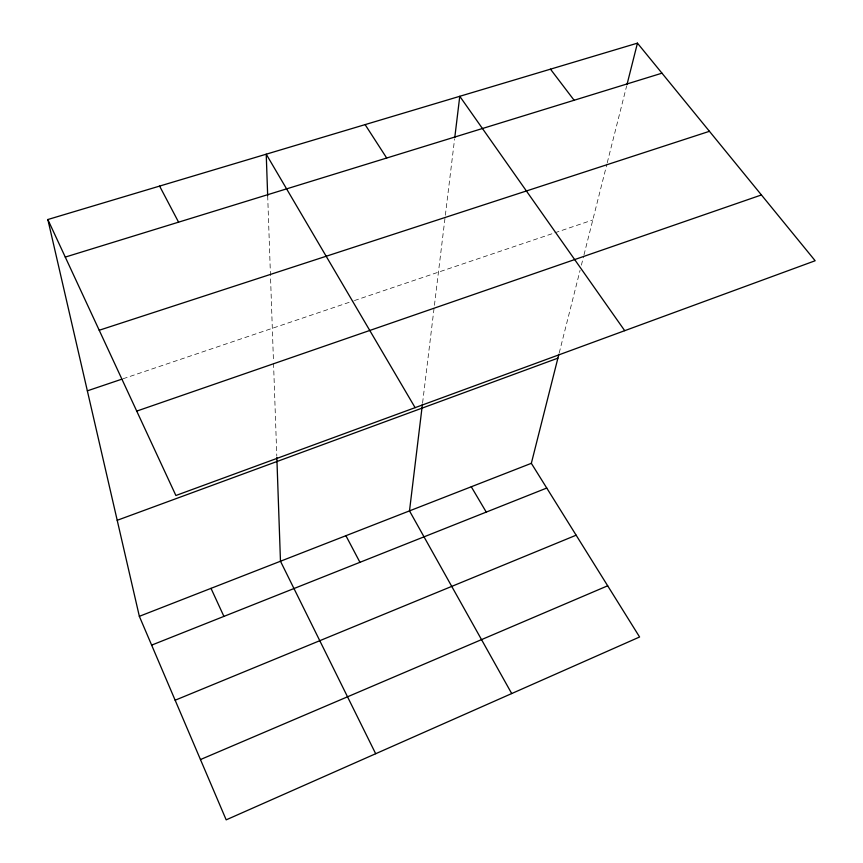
<?xml version="1.0" encoding="UTF-8"?>
<svg xmlns="http://www.w3.org/2000/svg" width="863" height="863" viewBox="0 0 863 863"><rect width="100%" height="100%" fill="white"/><g stroke="black" fill="none" stroke-linecap="round" stroke-linejoin="round"><path stroke-width="0.65" stroke-dasharray="4.32 3.24" d="M422.59 402.881L454.607 138.921M559.202 352.989L580.076 270.324M581.382 265.157L583.658 256.128M583.992 254.833L606.926 164.013M607.25 162.708L626.624 86.02M123.042 378.771L353.15 300.982M354.413 300.561L553.636 233.204M554.898 232.773L592.795 219.968M267.681 195.782L273.495 361.921M273.539 363.269L276.796 456.117"/><path stroke-width="1.29" d="M422.428 404.208L409.494 510.885L511.705 693.561M454.769 137.595L459.774 96.3L624.715 330.68M47.843 219.526L175.89 495.502L815.157 260.745L637.444 43.15L47.843 219.526L139.353 616.322L226.182 819.85L639.591 636.991L531.338 463.323L558.879 354.272M626.948 84.725L637.444 43.15M200.464 759.559L607.681 585.794M175.146 700.217L576.139 535.2M151.64 645.125L546.743 488.048M139.353 616.322L531.338 463.323M117.206 520.292L557.897 358.156M136.732 411.101L761.425 194.952M87.346 390.842L121.769 379.202M99.213 330.249L709.44 131.305M65.264 257.088L661.975 73.182M550.475 69.169L574.122 100.259M365.114 124.617L386.689 158.026M471.274 486.764L486.257 512.104M415.114 407.66L266.225 154.197L267.681 195.782M345.912 535.696L359.947 562.309M159.601 186.095L178.576 222.158M375.675 753.723L280.475 561.241L276.84 457.466M211.004 588.35L223.916 616.398"/></g></svg>
